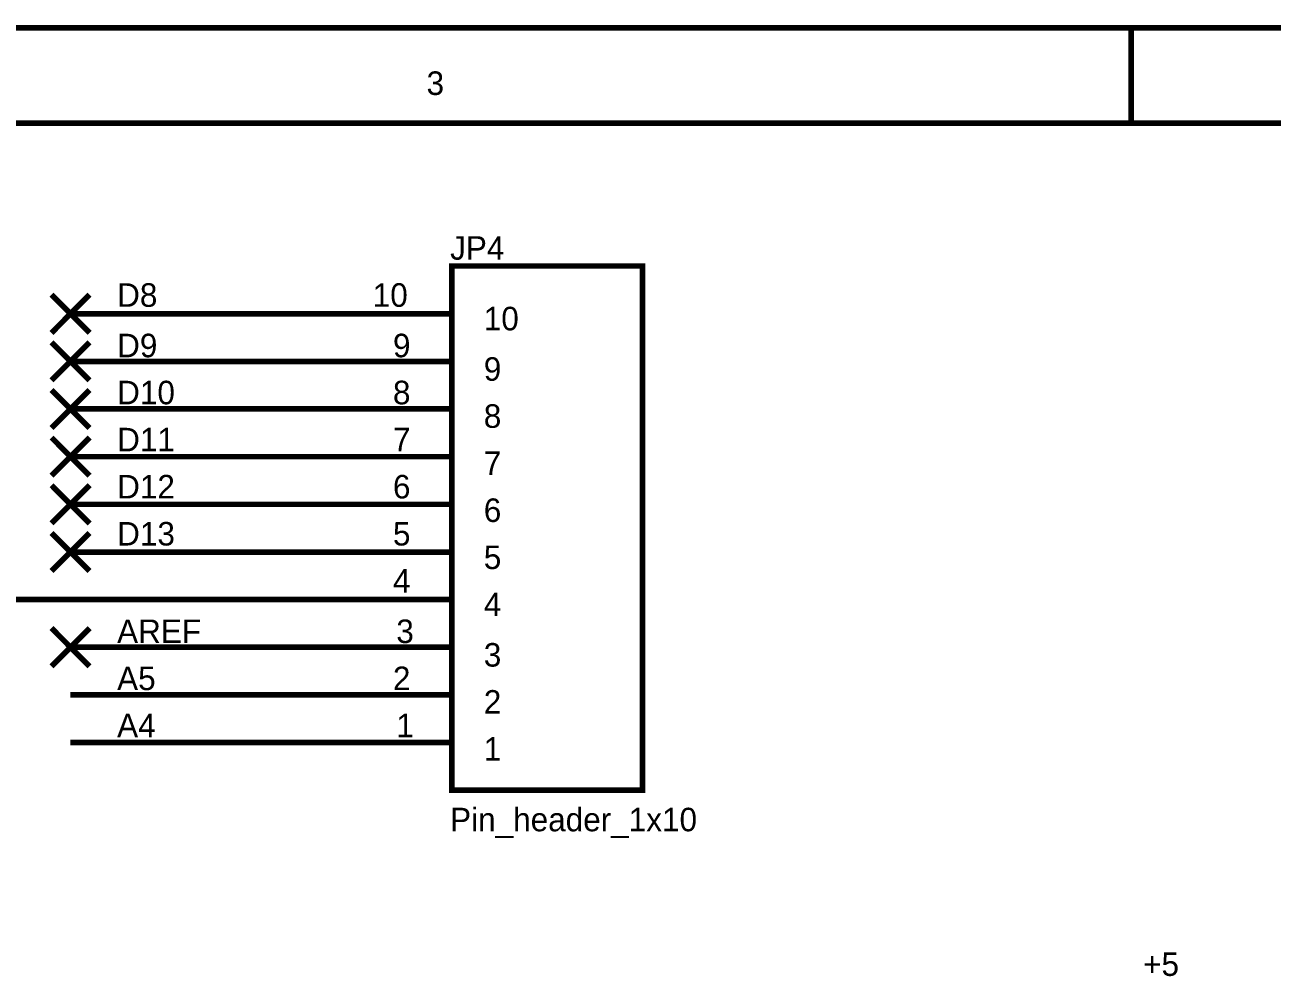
# Model space of a CAD drawing. Header units: inches. Extents: x 0 to 11.5, y 0 to 7.6.
# Drawn here: x 6.305 to 8.92, y 5.608 to 7.606 of the extents above; entities that cross this region are included whole.
import ezdxf

# ---------------------------------------------------------------- set-up
doc = ezdxf.new("R2010")
doc.units = ezdxf.units.IN
doc.header["$MEASUREMENT"] = 0
doc.layers.add('Sheet', color=255, linetype='Continuous')

msp = doc.modelspace()

# ---------------------------------------------------------------- linework, layer by layer
at = {"layer": 'Sheet'}
for points in [[(0.0013, 7.6, 0.0118, 0.0118, 0), (11.4991, 7.6, 0.0118, 0.0118, 0), (11.4991, 0, 0.0118, 0.0118, 0), (0.0013, 0, 0.0118, 0.0118, 0), (0.0013, 7.6, 0.0118, 0.0118, 0)], [(0.0013, 7.6, 0.0039, 0.0039, 0), (0.0013, 0, 0.0039, 0.0039, 0), (11.4991, 0, 0.0039, 0.0039, 0), (11.4991, 7.6, 0.0039, 0.0039, 0), (0.0013, 7.6, 0.0039, 0.0039, 0), (0.0013, 7.6, 0.0039, 0.0039, 0)], [(0.2015, 7.3998, 0.0118, 0.0118, 0), (11.2989, 7.3998, 0.0118, 0.0118, 0), (11.2989, 0.1998, 0.0118, 0.0118, 0), (0.2015, 0.1998, 0.0118, 0.0118, 0), (0.2015, 7.3998, 0.0118, 0.0118, 0)], [(0.2015, 7.3998, 0.0039, 0.0039, 0), (0.2015, 0.1998, 0.0039, 0.0039, 0), (11.2989, 0.1998, 0.0039, 0.0039, 0), (11.2989, 7.3998, 0.0039, 0.0039, 0), (0.2015, 7.3998, 0.0039, 0.0039, 0), (0.2015, 7.3998, 0.0039, 0.0039, 0)], [(7.1998, 7.0999, 0.0118, 0.0118, 0), (7.5998, 7.0999, 0.0118, 0.0118, 0), (7.5998, 5.9999, 0.0118, 0.0118, 0), (7.1998, 5.9999, 0.0118, 0.0118, 0), (7.1998, 7.0999, 0.0118, 0.0118, 0)], [(7.1998, 7.0999, 0.0039, 0.0039, 0), (7.1998, 5.9999, 0.0039, 0.0039, 0), (7.5998, 5.9999, 0.0039, 0.0039, 0), (7.5998, 7.0999, 0.0039, 0.0039, 0), (7.1998, 7.0999, 0.0039, 0.0039, 0), (7.1998, 7.0999, 0.0039, 0.0039, 0)]]:
    msp.add_lwpolyline(points, format="xyseb", close=True, dxfattribs=at)
for points in [[(8.6246, 7.6, 0.0118, 0.0118, 0), (8.6246, 7.3998, 0.0118, 0.0118, 0)], [(6.3603, 6.9596, 0.0118, 0.0118, 0), (6.4401, 7.0399, 0.0118, 0.0118, 0)], [(6.3603, 7.0399, 0.0118, 0.0118, 0), (6.4401, 6.9596, 0.0118, 0.0118, 0)], [(6.4, 6.9997, 0.0118, 0.0118, 0), (6.9, 6.9997, 0.0118, 0.0118, 0)], [(7.1998, 6.9997, 0.0118, 0.0118, 0), (6.9, 6.9997, 0.0118, 0.0118, 0)], [(6.3603, 6.8599, 0.0118, 0.0118, 0), (6.4401, 6.9398, 0.0118, 0.0118, 0)], [(6.3603, 6.9398, 0.0118, 0.0118, 0), (6.4401, 6.8599, 0.0118, 0.0118, 0)], [(6.4, 6.8996, 0.0118, 0.0118, 0), (6.9, 6.8996, 0.0118, 0.0118, 0)], [(7.1998, 6.8996, 0.0118, 0.0118, 0), (6.9, 6.8996, 0.0118, 0.0118, 0)], [(6.3603, 6.7598, 0.0118, 0.0118, 0), (6.4401, 6.8396, 0.0118, 0.0118, 0)], [(6.3603, 6.8396, 0.0118, 0.0118, 0), (6.4401, 6.7598, 0.0118, 0.0118, 0)], [(6.4, 6.8, 0.0118, 0.0118, 0), (6.9, 6.8, 0.0118, 0.0118, 0)], [(7.1998, 6.8, 0.0118, 0.0118, 0), (6.9, 6.8, 0.0118, 0.0118, 0)], [(6.3603, 6.6597, 0.0118, 0.0118, 0), (6.4401, 6.74, 0.0118, 0.0118, 0)], [(6.3603, 6.74, 0.0118, 0.0118, 0), (6.4401, 6.6597, 0.0118, 0.0118, 0)], [(6.4, 6.6998, 0.0118, 0.0118, 0), (6.9, 6.6998, 0.0118, 0.0118, 0)], [(7.1998, 6.6998, 0.0118, 0.0118, 0), (6.9, 6.6998, 0.0118, 0.0118, 0)], [(6.3603, 6.5596, 0.0118, 0.0118, 0), (6.4401, 6.6399, 0.0118, 0.0118, 0)], [(6.3603, 6.6399, 0.0118, 0.0118, 0), (6.4401, 6.5596, 0.0118, 0.0118, 0)], [(6.4, 6.5997, 0.0118, 0.0118, 0), (6.9, 6.5997, 0.0118, 0.0118, 0)], [(7.1998, 6.5997, 0.0118, 0.0118, 0), (6.9, 6.5997, 0.0118, 0.0118, 0)], [(6.3603, 6.4599, 0.0118, 0.0118, 0), (6.4401, 6.5397, 0.0118, 0.0118, 0)], [(6.3603, 6.5397, 0.0118, 0.0118, 0), (6.4401, 6.4599, 0.0118, 0.0118, 0)], [(6.4, 6.4996, 0.0118, 0.0118, 0), (6.9, 6.4996, 0.0118, 0.0118, 0)], [(7.1998, 6.4996, 0.0118, 0.0118, 0), (6.9, 6.4996, 0.0118, 0.0118, 0)], [(6, 6.2998, 0.0118, 0.0118, 0), (6, 6.3999, 0.0118, 0.0118, 0), (6.9, 6.3999, 0.0118, 0.0118, 0)], [(7.1998, 6.3999, 0.0118, 0.0118, 0), (6.9, 6.3999, 0.0118, 0.0118, 0)], [(6.3603, 6.2597, 0.0118, 0.0118, 0), (6.4401, 6.3399, 0.0118, 0.0118, 0)], [(6.3603, 6.3399, 0.0118, 0.0118, 0), (6.4401, 6.2597, 0.0118, 0.0118, 0)], [(6.4, 6.2998, 0.0118, 0.0118, 0), (6.9, 6.2998, 0.0118, 0.0118, 0)], [(7.1998, 6.2998, 0.0118, 0.0118, 0), (6.9, 6.2998, 0.0118, 0.0118, 0)], [(6.4, 6.1997, 0.0118, 0.0118, 0), (6.9, 6.1997, 0.0118, 0.0118, 0)], [(7.1998, 6.1997, 0.0118, 0.0118, 0), (6.9, 6.1997, 0.0118, 0.0118, 0)], [(6.4, 6.0996, 0.0118, 0.0118, 0), (6.9, 6.0996, 0.0118, 0.0118, 0)], [(7.1998, 6.0996, 0.0118, 0.0118, 0), (6.9, 6.0996, 0.0118, 0.0118, 0)]]:
    msp.add_lwpolyline(points, format="xyseb", dxfattribs=at)

# ---------------------------------------------------------------- texts
for s, height, p in [('3', 0.0494, (7.1469, 7.4589)), ('JP4', 0.0494, (7.1963, 7.1131)), ('D8', 0.0494, (6.4979, 7.0143)), ('10', 0.0494, (7.034, 7.0143)), ('10', 0.0494, (7.2669, 6.9649)), ('D9', 0.0494, (6.4979, 6.9084)), ('9', 0.0494, (7.0764, 6.9084)), ('9', 0.0494, (7.2669, 6.8591)), ('D10', 0.0494, (6.4979, 6.8097)), ('8', 0.0494, (7.0764, 6.8097)), ('8', 0.0494, (7.2669, 6.7603)), ('D11', 0.0494, (6.4979, 6.7109)), ('7', 0.0494, (7.0764, 6.7109)), ('7', 0.0494, (7.2669, 6.6615)), ('D12', 0.0494, (6.4979, 6.6121)), ('6', 0.0494, (7.0764, 6.6121)), ('6', 0.0494, (7.2669, 6.5627)), ('D13', 0.0494, (6.4979, 6.5133)), ('5', 0.0494, (7.0764, 6.5133)), ('5', 0.0494, (7.2669, 6.4639)), ('4', 0.0494, (7.0764, 6.4145)), ('4', 0.0494, (7.2669, 6.3651)), ('AREF', 0.0494, (6.4979, 6.3086)), ('3', 0.0494, (7.0834, 6.3086)), ('3', 0.0494, (7.2669, 6.2592)), ('A5', 0.0494, (6.4979, 6.2098)), ('2', 0.0494, (7.0764, 6.2098)), ('2', 0.0494, (7.2669, 6.1604)), ('A4', 0.0494, (6.4979, 6.111)), ('1', 0.0494, (7.0834, 6.111)), ('1', 0.0494, (7.2669, 6.0617)), ('Pin_header_1x10', 0.049396, (7.1963, 5.9135)), ('+5', 0.0494, (8.6497, 5.61))]:
    msp.add_text(s, height=height, dxfattribs=at).set_placement(p)

doc.saveas('drawing.dxf')
